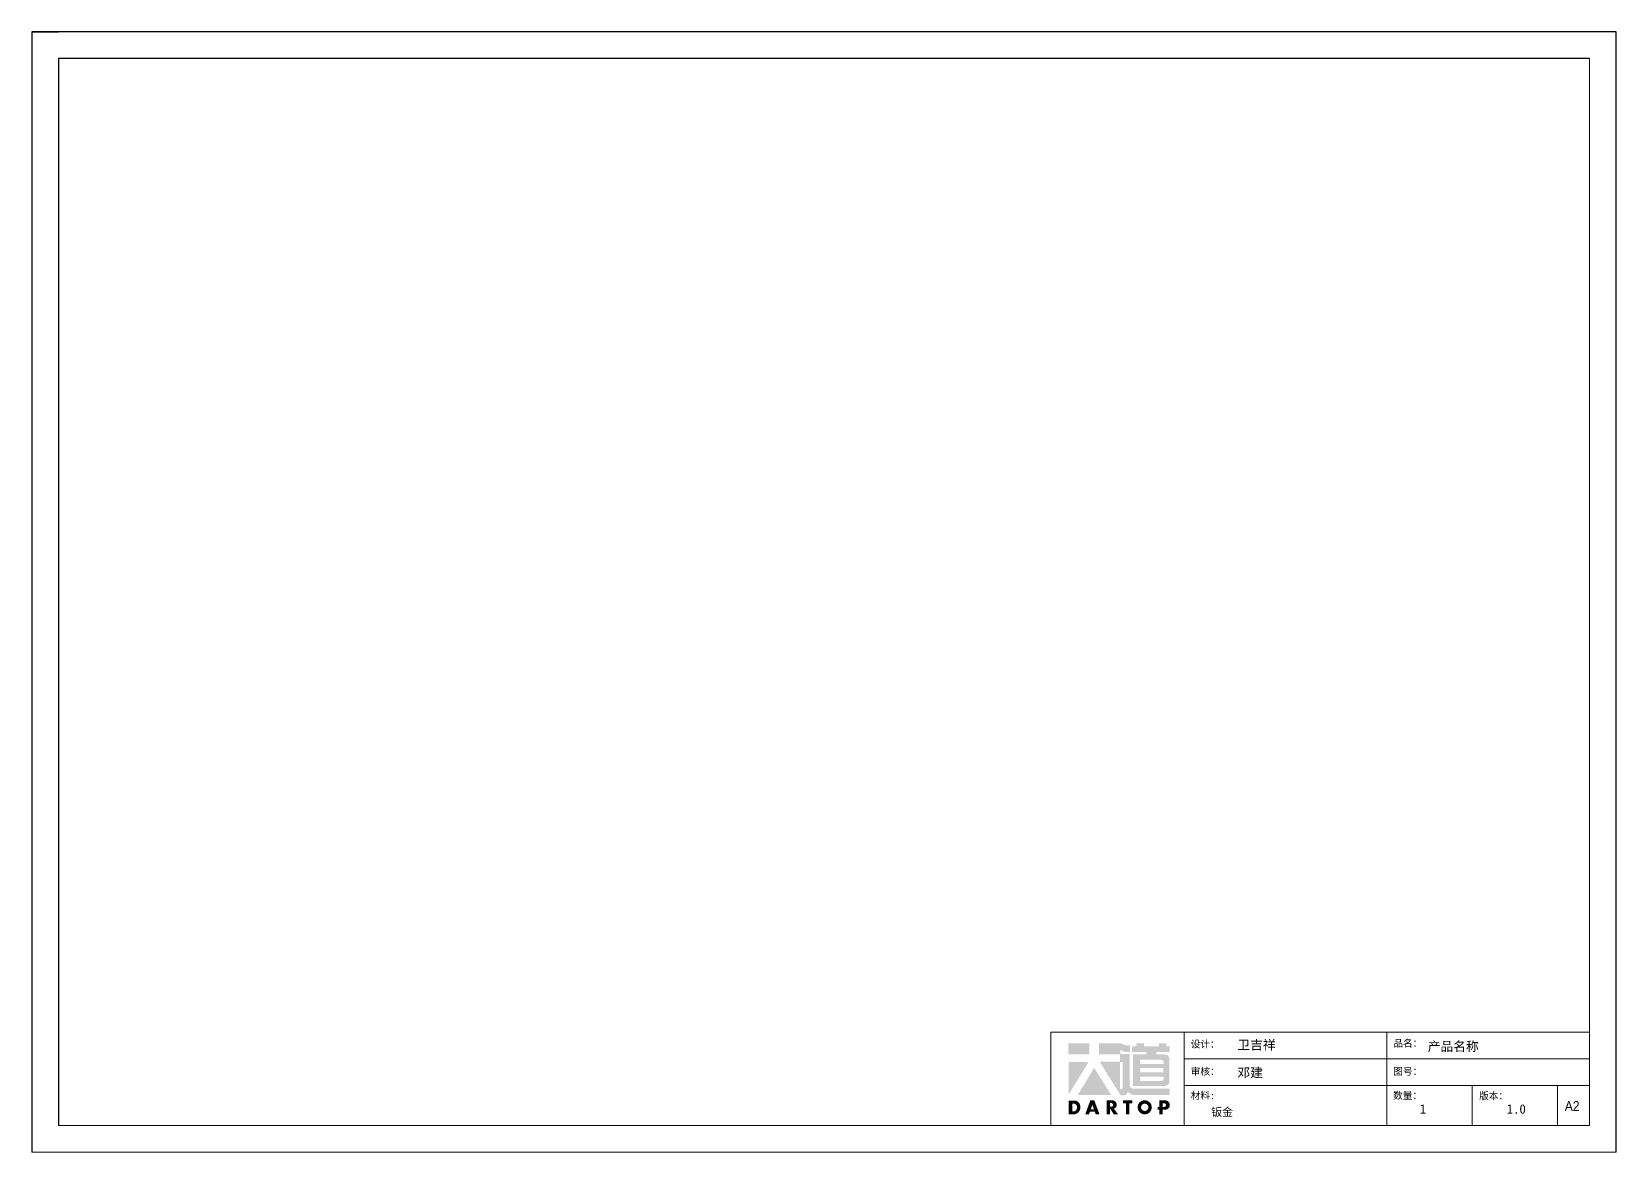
# Model space of a CAD drawing. Header units: millimetres. Extents: x 0 to 1189, y 0 to 3231.
# Drawn here: x 0 to 594, y 1895 to 2315 of the extents above; entities that cross this region are included whole.
import ezdxf

# ---------------------------------------------------------------- set-up
doc = ezdxf.new("R2010")
doc.units = ezdxf.units.MM
doc.layers.add('A-TITLEBLOCK', color=7, linetype='Continuous', lineweight=18)
doc.styles.add('SLDTEXTSTYLE0', font='simfang.ttf', dxfattribs={"bigfont": 'bigfont'})
doc.styles.add('SLDTEXTSTYLE1', font='GOTHIC.TTF', dxfattribs={"width": 0.913})

# ---------------------------------------------------------------- blocks, each defined once
blk = doc.blocks.new('Dartop Logo')
at = {"true_color": 0xc40018}
h = blk.add_hatch(color=12, dxfattribs=at)
h.set_gradient(color1=(196, 0, 24), color2=(196, 0, 24), tint=1)
h.paths.add_polyline_path([(30.39, -3.87), (33.08, -5.04), (35.99, -5.04), (35.99, -1.19), (33.59, -1.19), (30.46, 0.05), (17.94, 0.05), (17.94, -6.46), (30.12, -6.46), (30.12, -6.59), (30.12, -10.75), (18.31, -10.75), (30.46, -30.31), (32.87, -30.31, 0.279375), (34.63, -28.6), (34.63, -28.51), (34.84, -28.51, 0.143145), (38.15, -30.2), (59.27, -30.2), (59.27, -26.49), (38.06, -26.49, -0.414214), (35.75, -24.18), (35.75, -6.26), (30.39, -6.26)])
h.paths.add_polyline_path([(30.25, -10.84), (31.8, -10.84), (31.8, -26.02, -0.088936), (30.9, -26.94), (30.24, -26.94)], flags=16)
h = blk.add_hatch(color=12, dxfattribs=at)
h.set_gradient(color1=(196, 0, 24), color2=(196, 0, 24), tint=1)
h.paths.add_polyline_path([(59.24, -1.73), (57.36, -1.73), (57.36, 0.06), (53.06, 0.06), (53.06, -1.64), (44.29, -1.64), (44.29, 0.15), (39.7, 0.15), (39.7, -1.67), (37.16, -1.67), (37.16, -4.97), (45.54, -4.97), (45.54, -6.42), (37.73, -6.42), (37.73, -24.88), (56.26, -24.88, 0.414214), (59.15, -21.99), (59.15, -9.35, 0.414214), (56.26, -6.46), (51.36, -6.46), (51.36, -5.03), (59.24, -5.03)])
h.paths.add_polyline_path([(54.21, -9.59, -0.414214), (55.66, -11.04), (55.66, -12.1), (41.79, -12.1), (41.79, -9.59)], flags=16)
h.paths.add_polyline_path([(55.57, -14.33), (55.57, -17.01), (41.88, -17.01), (41.88, -14.33)], flags=16)
h.paths.add_polyline_path([(55.75, -19.43), (55.75, -20.57, -0.414214), (54.3, -22.02), (41.88, -22.02), (41.88, -19.43)], flags=16)
h = blk.add_hatch(color=12, dxfattribs=at)
h.set_gradient(color1=(196, 0, 24), color2=(196, 0, 24), tint=1)
h.paths.add_polyline_path([(12.18, 0), (0, 0), (0, -6.37), (12.18, -6.37)])
h = blk.add_hatch(color=12, dxfattribs=at)
h.set_gradient(color1=(196, 0, 24), color2=(196, 0, 24), tint=1)
h.paths.add_polyline_path([(11.79, -10.83), (0.03, -10.83), (0.03, -30.03)])
h = blk.add_hatch(color=12, dxfattribs=at)
h.set_gradient(color1=(196, 0, 24), color2=(196, 0, 24), tint=1)
h.paths.add_polyline_path([(15.05, -14.31), (5.44, -30.15), (25.01, -30.15)])
at = {"true_color": 0x646464}
h = blk.add_hatch(color=251, dxfattribs=at)
h.set_gradient(color1=(100, 100, 100), color2=(100, 100, 100), tint=1)
h.paths.add_polyline_path([(4.15, -33.43), (0.11, -33.43), (0.11, -41.5), (3.51, -41.5, 0.793016)])
h.paths.add_polyline_path([(3.57, -39.73), (2.16, -39.73), (2.16, -35.19), (3.42, -35.19, -0.671361)], flags=16)
h = blk.add_hatch(color=251, dxfattribs=at)
h.set_gradient(color1=(100, 100, 100), color2=(100, 100, 100), tint=1)
h.paths.add_polyline_path([(15.08, -33.36), (12.78, -33.36), (9.82, -41.51), (12, -41.51), (12.51, -40.06), (15.46, -40.06), (15.99, -41.52), (18.19, -41.52)])
h.paths.add_polyline_path([(14.9, -38.51), (13.07, -38.51), (13.97, -35.95)], flags=16)
h = blk.add_hatch(color=251, dxfattribs=at)
h.set_gradient(color1=(100, 100, 100), color2=(100, 100, 100), tint=1)
h.paths.add_polyline_path([(26.27, -33.36), (22.3, -33.36), (22.3, -41.51), (24.4, -41.51), (24.4, -38.28), (26.55, -41.54), (29.09, -41.54), (26.61, -38.3, 0.744055)])
h.paths.add_polyline_path([(24.38, -37.08), (24.38, -34.94), (25.32, -34.94, -0.796809), (25.3, -37.08)], flags=16)
h = blk.add_hatch(color=251, dxfattribs=at)
h.set_gradient(color1=(100, 100, 100), color2=(100, 100, 100), tint=1)
h.paths.add_polyline_path([(37.44, -33.4), (31.88, -33.4), (31.88, -35.16), (33.61, -35.16), (33.61, -41.52), (35.69, -41.52), (35.69, -35.16), (37.44, -35.16)])
h = blk.add_hatch(color=251, dxfattribs=at)
h.set_gradient(color1=(100, 100, 100), color2=(100, 100, 100), tint=1)
h.paths.add_polyline_path([(40.46, -37.41, 1), (48.83, -37.41, 1)])
h.paths.add_polyline_path([(46.8, -37.41, -1), (42.5, -37.41, -1)], flags=16)
h = blk.add_hatch(color=251, dxfattribs=at)
h.set_gradient(color1=(100, 100, 100), color2=(100, 100, 100), tint=1)
h.paths.add_polyline_path([(56.85, -33.38), (56.73, -33.38), (53.19, -33.38), (53.19, -37.19), (52.26, -37.19), (52.26, -38.73), (53.18, -38.73), (53.18, -41.5), (55.24, -41.5), (55.24, -38.72), (57.51, -38.72, 0.812304)])
h.paths.add_polyline_path([(55.21, -37.18), (55.21, -35.05), (56.39, -35.05, -0.778213), (56.27, -37.18)], flags=16)
blk = doc.blocks.new('DT-A2-TITLE')
for p, q in [((594, 420), (0, 420)), ((0, 420), (0, 420)), ((0, 420), (0, 0)), ((0, 420), (10, 420)), ((594, 0), (594, 420)), ((10, 410), (10, 10)), ((584, 410), (10, 410))]:
    blk.add_line(p, q)
at = {"layer": 'A-TITLEBLOCK', "color": 7}
for p, q in [((584, 410), (584, 10)), ((594, 0), (594, 297)), ((382, 10), (382, 45)), ((584, 45), (382, 45)), ((432, 45), (432, 10)), ((508, 45), (508, 10)), ((584, 35), (432, 35)), ((432, 25), (584.08, 25)), ((540, 10), (540, 25)), ((572, 10), (572, 25)), ((10, 10), (584, 10)), ((0, 0), (594, 0))]:
    blk.add_line(p, q, dxfattribs=at)
at = {"layer": 'A-TITLEBLOCK', "xscale": 0.6400000000000001, "yscale": 0.6400000000000001, "zscale": 0.6400000000000001}
blk.add_blockref('Dartop Logo', (388.65, 40.81), dxfattribs=at)
at = {"style": 'SLDTEXTSTYLE0'}
for tag, p, height in [('#设计', (451.96, 38.52), 3.5), ('#品名', (523.32, 37.95), 3.5), ('#审核', (451.99, 28.1), 3.5), ('#图号', (526.67, 27.2), 3.5), ('#数量', (520.33, 14.51), 3.5), ('#版本', (552.92, 14.47), 3.5), ('#材料说明', (442.15, 13.59), 3)]:
    blk.add_attdef(tag, p, '', height=height, dxfattribs=at)
at = {"layer": 'A-TITLEBLOCK', "color": 7, "attachment_point": 1}
for s, insert, char_height, style in [('设计：', (434.47, 41.87), 2.646, 'SLDTEXTSTYLE0'), ('品名：', (510.43, 42.19), 2.646, 'SLDTEXTSTYLE0'), ('审核：', (434.47, 31.64), 2.646, 'SLDTEXTSTYLE0'), ('图号：', (510.4, 31.66), 2.646, 'SLDTEXTSTYLE0'), ('材料:', (434.47, 22.62), 2.646, 'SLDTEXTSTYLE0'), ('数量：', (510.35, 22.64), 2.646, 'SLDTEXTSTYLE0'), ('版本：', (542.59, 22.48), 2.646, 'SLDTEXTSTYLE0'), ('A2', (574.7, 19.21), 3.704, 'SLDTEXTSTYLE1')]:
    blk.add_mtext(s, dxfattribs=dict(at, insert=insert, char_height=char_height, style=style))

msp = doc.modelspace()

# ---------------------------------------------------------------- block references
msp.add_blockref('DT-A2-TITLE', (0, 1894.56)).add_auto_attribs({'#设计': '卫吉祥', '#审核': '邓建', '#材料说明': '钣金', '#品名': '产品名称', '#数量': '1', '#版本': '1.0'})

doc.saveas('drawing.dxf')
